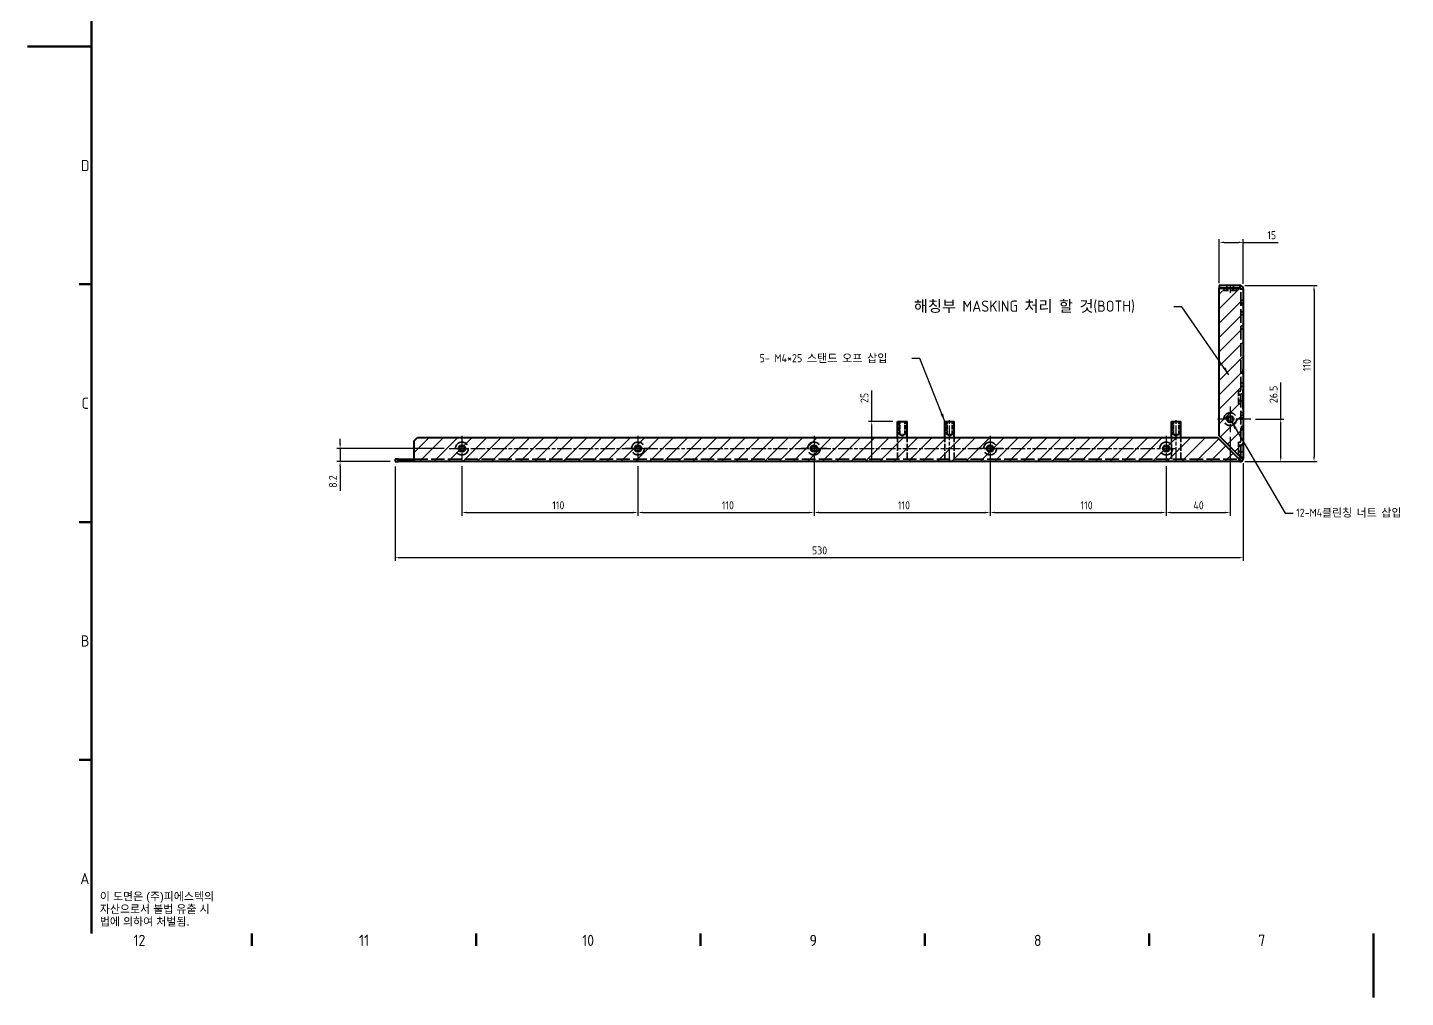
# Model space of a CAD drawing. Header units: millimetres. Extents: x 0 to 1682, y 0 to 1188.
# Drawn here: x 0 to 861, y 0 to 606 of the extents above; entities that cross this region are included whole.
import ezdxf

# ---------------------------------------------------------------- set-up
doc = ezdxf.new("R2010")
doc.units = ezdxf.units.MM
doc.header["$LTSCALE"] = 2
doc.linetypes.add('CHAIN', pattern=[0.3543, 0.2362, -0.0295, 0.0591, -0.0295])
doc.linetypes.add('DASHED', pattern=[0.2067, 0.1654, -0.0413])
doc.layers.get('0').update_dxf_attribs({"color": 3, "lineweight": 25})
for name, color, linetype, lineweight in [('가려진 것(ISO)', 2, 'DASHED', 35), ('가시적인 것(ISO)', 3, 'Continuous', 40), ('가시적인 좁은 것(ISO)', 3, 'Continuous', 35), ('경계(ISO)', 7, 'Continuous', 50), ('기호(ISO)', 5, 'Continuous', 25), ('중심 표식(ISO)', 1, 'Continuous', 25), ('중심선(ISO)', 1, 'Continuous', 25), ('치수(ISO)', 2, 'Continuous', 25), ('해치(ISO)', 7, 'Continuous', 18)]:
    doc.layers.add(name, color=color, linetype=linetype, lineweight=lineweight)
doc.styles.add('문자 텍스트_PSTEK_POSCO', font='isocp.shx')
doc.styles.add('치수 텍스트_PSTEK_POSCO', font='isocp.shx')
doc.dimstyles.new('치수_PSTEK_POSCO', dxfattribs={"dimscale": 2, "dimtxt": 2.5, "dimasz": 1.5, "dimexe": 1, "dimexo": 1.5, "dimgap": 1, "dimtad": 1, "dimrnd": 1e-08, "dimdsep": 46, "dimtxsty": '치수 텍스트_PSTEK_POSCO', "dimcen": 0.09, "dimdle": 10, "dimclrd": 7, "dimclre": 7, "dimclrt": 2, "dimadec": 1, "dimazin": 2, "dimtfac": 1, "dimtmove": 0, "dimatfit": 3, "dimfxl": 0, "dimtolj": 1, "dimlwd": -1, "dimlwe": -1, "dimarcsym": 0})
doc.dimstyles.new('치수_PSTEK_POSCO$7', dxfattribs={"dimscale": 2, "dimtxt": 2.5, "dimasz": 2.5, "dimexe": 1, "dimexo": 1.5, "dimgap": 1, "dimtad": 1, "dimrnd": 1e-08, "dimdsep": 46, "dimtxsty": '치수 텍스트_PSTEK_POSCO', "dimcen": 0.09, "dimdle": 10, "dimclrd": 7, "dimclre": 7, "dimclrt": 2, "dimadec": 1, "dimazin": 2, "dimtfac": 1, "dimtmove": 0, "dimatfit": 3, "dimfxl": 0, "dimtolj": 1, "dimlwd": -1, "dimlwe": -1, "dimarcsym": 0})
pattern_1 = [(45, (0, 0), (-4.49013, 4.49013), [])]

# ---------------------------------------------------------------- blocks, each defined once
blk = doc.blocks.new('경계 Default Border')
at = {"layer": '경계(ISO)'}
for p, q in [((20, 222.75), (16.1, 222.75)), ((20, 148.5), (16.1, 148.5)), ((20, 74.25), (16.1, 74.25)), ((70.08, 20), (70.08, 16.1)), ((140.17, 20), (140.17, 16.1)), ((210.25, 20), (210.25, 16.1)), ((280.33, 20), (280.33, 16.1)), ((350.42, 20), (350.42, 16.1))]:
    blk.add_line(p, q, dxfattribs=at)
at = {"layer": '경계(ISO)', "flags": 128}
for points in [[(20, 20), (20, 574)], [(0, 297), (20, 297)], [(420.5, 0), (420.5, 20)]]:
    blk.add_lwpolyline(points, dxfattribs=at)
at = {"layer": '경계(ISO)', "color": 2, "char_height": 3.5, "attachment_point": 7, "style": '문자 텍스트_PSTEK_POSCO'}
for s, insert in [('D', (16.66, 258.09)), ('C', (16.85, 183.84)), ('B', (16.66, 109.59)), ('A', (16.47, 35.37)), ('12', (33.08, 16.07)), ('11', (103.55, 16.1)), ('10', (173.25, 16.07)), ('9', (244.29, 16.07)), ('8', (314.38, 16.07)), ('7', (384.46, 16.09))]:
    blk.add_mtext(s, dxfattribs=dict(at, insert=insert))
blk = doc.blocks.new('*D23')
at = {"layer": 'Defpoints', "color": 0}
for p in [(759.58, 336.73), (229.58, 334.73), (759.58, 274.73)]:
    blk.add_point(p, dxfattribs=at)
at = {"layer": '치수(ISO)', "color": 7}
for p, q in [((229.58, 331.73), (229.58, 272.73)), ((759.58, 333.73), (759.58, 272.73)), ((232.58, 274.73), (756.58, 274.73))]:
    blk.add_line(p, q, dxfattribs=at)
for points in [[(232.58, 275.23), (232.58, 274.23), (229.58, 274.73)], [(756.58, 275.23), (756.58, 274.23), (759.58, 274.73)]]:
    blk.add_solid(points, dxfattribs=at)
at = {"layer": '치수(ISO)', "color": 2, "insert": (490.07, 279.23), "char_height": 5, "attachment_point": 4, "style": '치수 텍스트_PSTEK_POSCO'}
blk.add_mtext('\\A1;530', dxfattribs=at)
blk = doc.blocks.new('*D24')
at = {"layer": 'Defpoints', "color": 0}
for p in [(751.38, 353.23), (711.38, 334.93), (751.38, 302.93)]:
    blk.add_point(p, dxfattribs=at)
at = {"layer": '치수(ISO)', "color": 7}
for p, q in [((751.38, 350.23), (751.38, 300.93)), ((711.38, 331.93), (711.38, 300.93)), ((714.38, 302.93), (748.38, 302.93))]:
    blk.add_line(p, q, dxfattribs=at)
for points in [[(714.38, 303.43), (714.38, 302.43), (711.38, 302.93)], [(748.38, 303.43), (748.38, 302.43), (751.38, 302.93)]]:
    blk.add_solid(points, dxfattribs=at)
at = {"layer": '치수(ISO)', "color": 2, "insert": (728.39, 307.43), "char_height": 5, "attachment_point": 4, "style": '치수 텍스트_PSTEK_POSCO'}
blk.add_mtext('\\A1;40', dxfattribs=at)
blk = doc.blocks.new('*D25')
at = {"layer": 'Defpoints', "color": 0}
for p in [(757.58, 444.73), (757.58, 334.73), (803.78, 334.73)]:
    blk.add_point(p, dxfattribs=at)
at = {"layer": '치수(ISO)', "color": 7}
for p, q in [((760.58, 444.73), (805.78, 444.73)), ((803.78, 441.73), (803.78, 337.73)), ((760.58, 334.73), (805.78, 334.73))]:
    blk.add_line(p, q, dxfattribs=at)
for points in [[(803.28, 441.73), (804.28, 441.73), (803.78, 444.73)], [(803.28, 337.73), (804.28, 337.73), (803.78, 334.73)]]:
    blk.add_solid(points, dxfattribs=at)
at = {"layer": '치수(ISO)', "color": 2, "insert": (799.28, 391.22), "char_height": 5, "attachment_point": 4, "rotation": 90, "style": '치수 텍스트_PSTEK_POSCO'}
blk.add_mtext('\\A1;110', dxfattribs=at)
blk = doc.blocks.new('*D26')
at = {"layer": 'Defpoints', "color": 0}
for p in [(764.2, 361.23), (757.58, 334.73), (782.95, 334.73)]:
    blk.add_point(p, dxfattribs=at)
at = {"layer": '치수(ISO)', "color": 7}
for p, q in [((782.95, 361.23), (782.95, 384.09)), ((767.2, 361.23), (784.95, 361.23)), ((782.95, 337.73), (782.95, 358.23)), ((760.58, 334.73), (784.95, 334.73))]:
    blk.add_line(p, q, dxfattribs=at)
for points in [[(782.45, 358.23), (783.45, 358.23), (782.95, 361.23)], [(782.45, 337.73), (783.45, 337.73), (782.95, 334.73)]]:
    blk.add_solid(points, dxfattribs=at)
at = {"layer": '치수(ISO)', "color": 2, "insert": (778.45, 371.26), "char_height": 5, "attachment_point": 4, "rotation": 90, "style": '치수 텍스트_PSTEK_POSCO'}
blk.add_mtext('\\A1;26.5', dxfattribs=at)
blk = doc.blocks.new('*D27')
at = {"layer": 'Defpoints', "color": 0}
for p in [(263.38, 342.93), (195.28, 334.73), (229.58, 334.73)]:
    blk.add_point(p, dxfattribs=at)
at = {"layer": '치수(ISO)', "color": 7}
for p, q in [((195.28, 345.93), (195.28, 348.93)), ((260.38, 342.93), (193.28, 342.93)), ((195.28, 342.93), (195.28, 334.73)), ((226.58, 334.73), (193.28, 334.73)), ((195.28, 331.73), (195.28, 316.38))]:
    blk.add_line(p, q, dxfattribs=at)
for points in [[(194.78, 345.93), (195.78, 345.93), (195.28, 342.93)], [(194.78, 331.73), (195.78, 331.73), (195.28, 334.73)]]:
    blk.add_solid(points, dxfattribs=at)
at = {"layer": '치수(ISO)', "color": 2, "insert": (190.78, 318.38), "char_height": 5, "attachment_point": 4, "rotation": 90, "style": '치수 텍스트_PSTEK_POSCO'}
blk.add_mtext('\\A1;8.2', dxfattribs=at)
blk = doc.blocks.new('*D28')
at = {"layer": 'Defpoints', "color": 0}
for p in [(759.58, 471.69), (744.58, 443.13), (759.58, 442.73)]:
    blk.add_point(p, dxfattribs=at)
at = {"layer": '치수(ISO)', "color": 7}
for p, q in [((744.58, 446.13), (744.58, 473.69)), ((759.58, 445.73), (759.58, 473.69)), ((747.58, 471.69), (756.58, 471.69)), ((759.58, 471.69), (781.3, 471.69))]:
    blk.add_line(p, q, dxfattribs=at)
for points in [[(747.58, 472.19), (747.58, 471.19), (744.58, 471.69)], [(756.58, 472.19), (756.58, 471.19), (759.58, 471.69)]]:
    blk.add_solid(points, dxfattribs=at)
at = {"layer": '치수(ISO)', "color": 2, "insert": (774.59, 476.19), "char_height": 5, "attachment_point": 4, "style": '치수 텍스트_PSTEK_POSCO'}
blk.add_mtext('\\A1;15', dxfattribs=at)
blk = doc.blocks.new('*D49')
at = {"layer": 'Defpoints', "color": 0}
for p in [(271.38, 334.93), (381.38, 334.93), (381.38, 302.93)]:
    blk.add_point(p, dxfattribs=at)
at = {"layer": '치수(ISO)', "color": 7}
for p, q in [((271.38, 331.93), (271.38, 300.93)), ((381.38, 331.93), (381.38, 300.93)), ((274.38, 302.93), (378.38, 302.93))]:
    blk.add_line(p, q, dxfattribs=at)
for points in [[(274.38, 303.43), (274.38, 302.43), (271.38, 302.93)], [(378.38, 303.43), (378.38, 302.43), (381.38, 302.93)]]:
    blk.add_solid(points, dxfattribs=at)
at = {"layer": '치수(ISO)', "color": 2, "insert": (327.85, 307.43), "char_height": 5, "attachment_point": 4, "style": '치수 텍스트_PSTEK_POSCO'}
blk.add_mtext('\\A1;110', dxfattribs=at)
blk = doc.blocks.new('*D50')
at = {"layer": 'Defpoints', "color": 0}
for p in [(491.38, 338.93), (381.38, 334.93), (491.38, 302.93)]:
    blk.add_point(p, dxfattribs=at)
at = {"layer": '치수(ISO)', "color": 7}
for p, q in [((491.38, 335.93), (491.38, 300.93)), ((381.38, 331.93), (381.38, 300.93)), ((384.38, 302.93), (488.38, 302.93))]:
    blk.add_line(p, q, dxfattribs=at)
for points in [[(384.38, 303.43), (384.38, 302.43), (381.38, 302.93)], [(488.38, 303.43), (488.38, 302.43), (491.38, 302.93)]]:
    blk.add_solid(points, dxfattribs=at)
at = {"layer": '치수(ISO)', "color": 2, "insert": (433.77, 307.43), "char_height": 5, "attachment_point": 4, "style": '치수 텍스트_PSTEK_POSCO'}
blk.add_mtext('\\A1;110', dxfattribs=at)
blk = doc.blocks.new('*D51')
at = {"layer": 'Defpoints', "color": 0}
for p in [(601.38, 334.93), (711.38, 334.93), (711.38, 302.93)]:
    blk.add_point(p, dxfattribs=at)
at = {"layer": '치수(ISO)', "color": 7}
for p, q in [((601.38, 331.93), (601.38, 300.93)), ((711.38, 331.93), (711.38, 300.93)), ((604.38, 302.93), (708.38, 302.93))]:
    blk.add_line(p, q, dxfattribs=at)
for points in [[(604.38, 303.43), (604.38, 302.43), (601.38, 302.93)], [(708.38, 303.43), (708.38, 302.43), (711.38, 302.93)]]:
    blk.add_solid(points, dxfattribs=at)
at = {"layer": '치수(ISO)', "color": 2, "insert": (657.89, 307.43), "char_height": 5, "attachment_point": 4, "style": '치수 텍스트_PSTEK_POSCO'}
blk.add_mtext('\\A1;110', dxfattribs=at)
blk = doc.blocks.new('*D53')
at = {"layer": 'Defpoints', "color": 0}
for p in [(491.38, 342.93), (601.38, 342.93), (601.38, 302.93)]:
    blk.add_point(p, dxfattribs=at)
at = {"layer": '치수(ISO)', "color": 7}
for p, q in [((491.38, 339.93), (491.38, 300.93)), ((601.38, 339.93), (601.38, 300.93)), ((494.38, 302.93), (598.38, 302.93))]:
    blk.add_line(p, q, dxfattribs=at)
for points in [[(494.38, 303.43), (494.38, 302.43), (491.38, 302.93)], [(598.38, 303.43), (598.38, 302.43), (601.38, 302.93)]]:
    blk.add_solid(points, dxfattribs=at)
at = {"layer": '치수(ISO)', "color": 2, "insert": (543.77, 307.43), "char_height": 5, "attachment_point": 4, "style": '치수 텍스트_PSTEK_POSCO'}
blk.add_mtext('\\A1;110', dxfattribs=at)
blk = doc.blocks.new('*D56')
at = {"layer": 'Defpoints', "color": 0}
for p in [(527.4, 359.73), (543.63, 359.73), (531.83, 334.73)]:
    blk.add_point(p, dxfattribs=at)
at = {"layer": '치수(ISO)', "color": 7}
for p, q in [((527.4, 359.73), (527.4, 379.16)), ((540.63, 359.73), (525.4, 359.73)), ((527.4, 337.73), (527.4, 356.73))]:
    blk.add_line(p, q, dxfattribs=at)
for points in [[(526.9, 356.73), (527.9, 356.73), (527.4, 359.73)], [(526.9, 337.73), (527.9, 337.73), (527.4, 334.73)]]:
    blk.add_solid(points, dxfattribs=at)
at = {"layer": '치수(ISO)', "color": 2, "insert": (522.89, 371.33), "char_height": 5, "attachment_point": 4, "rotation": 90, "style": '치수 텍스트_PSTEK_POSCO'}
blk.add_mtext('\\A1;25', dxfattribs=at)

msp = doc.modelspace()

# ---------------------------------------------------------------- hatches: boundary and pattern name
at = {"layer": '해치(ISO)'}
h = msp.add_hatch(dxfattribs=at)
h.set_pattern_fill('ANSI31', color=1, scale=50.8, style=0)
h.set_pattern_definition(pattern_1)
edge = h.paths.add_edge_path()
edge.add_line((759.575, 336.725), (759.575, 442.725))
edge.add_line((759.575, 442.725), (757.575, 442.725))
edge.add_line((757.575, 442.725), (757.575, 443.125))
edge.add_line((757.575, 443.125), (744.575, 443.125))
edge.add_line((744.575, 443.125), (744.575, 350.786))
edge.add_line((744.575, 350.786), (757.575, 337.786))
edge.add_spline(control_points=[(757.575, 337.786), (757.837, 337.698), (758.1, 337.609), (758.342, 337.52), (759.067, 337.255), (759.575, 336.99), (759.575, 336.725)], knot_values=[0, 0, 0, 0, 0.3933433, 0.3933433, 0.3933433, 1.5707963, 1.5707963, 1.5707963, 1.5707963], degree=3, periodic=0)
h = msp.add_hatch(dxfattribs=at)
h.set_pattern_fill('ANSI31', color=1, scale=50.8, style=0)
h.set_pattern_definition(pattern_1)
edge = h.paths.add_edge_path()
edge.add_line((241.575, 347.725), (241.575, 334.725))
edge.add_line((241.575, 334.725), (757.575, 334.725))
edge.add_line((757.575, 334.725), (757.575, 336.225))
edge.add_spline(control_points=[(757.575, 336.225), (757.222, 336.225), (756.868, 336.464), (756.515, 336.725)], knot_values=[0, 0, 0, 0, 1.5707963, 1.5707963, 1.5707963, 1.5707963], degree=3, periodic=0)
edge.add_line((756.515, 336.725), (743.515, 349.725))
edge.add_line((743.515, 349.725), (243.575, 349.725))
edge.add_line((243.575, 349.725), (241.575, 347.725))

# ---------------------------------------------------------------- linework, layer by layer
at = {"layer": '가려진 것(ISO)', "ltscale": 1.333188}
for p, q in [((747.375, 443.125), (747.375, 441.725)), ((755.375, 443.125), (755.375, 441.725))]:
    msp.add_line(p, q, dxfattribs=at)
at = {"layer": '가려진 것(ISO)', "ltscale": 11.967462}
for p, q in [((755.375, 441.725), (747.375, 441.725)), ((756.575, 370.725), (756.575, 378.725)), ((756.575, 338.925), (756.575, 346.925))]:
    msp.add_line(p, q, dxfattribs=at)
at = {"layer": '가려진 것(ISO)', "ltscale": 1.428422}
for p, q in [((749.225, 443.225), (749.225, 444.725)), ((749.375, 443.225), (749.375, 441.725)), ((749.754, 443.225), (749.754, 441.725)), ((752.996, 443.225), (752.996, 441.725)), ((753.375, 441.725), (753.375, 443.225)), ((753.525, 443.225), (753.525, 444.725)), ((758.075, 433.725), (759.575, 433.725)), ((758.075, 432.725), (759.575, 432.725)), ((758.075, 428.225), (759.575, 428.225)), ((759.575, 419.475), (758.075, 419.475)), ((759.575, 389.975), (758.075, 389.975)), ((758.075, 383.975), (759.575, 383.975)), ((758.075, 378.725), (756.575, 378.725)), ((758.075, 376.725), (756.575, 376.725)), ((758.075, 376.346), (756.575, 376.346)), ((758.075, 373.104), (756.575, 373.104)), ((756.575, 372.725), (758.075, 372.725)), ((758.075, 370.725), (756.575, 370.725)), ((758.075, 376.975), (759.575, 376.975)), ((758.075, 372.475), (759.575, 372.475)), ((758.075, 365.475), (759.575, 365.475)), ((758.075, 361.975), (759.575, 361.975)), ((758.075, 361.225), (759.575, 361.225)), ((758.075, 356.725), (759.575, 356.725)), ((758.075, 355.725), (759.575, 355.725)), ((758.075, 355.475), (759.575, 355.475)), ((758.075, 346.925), (756.575, 346.925)), ((758.075, 344.925), (756.575, 344.925)), ((758.075, 344.546), (756.575, 344.546)), ((758.075, 345.025), (759.575, 345.025)), ((758.075, 341.304), (756.575, 341.304)), ((756.575, 340.925), (758.075, 340.925)), ((758.075, 338.925), (756.575, 338.925)), ((758.075, 340.825), (759.575, 340.825))]:
    msp.add_line(p, q, dxfattribs=at)
at = {"layer": '가려진 것(ISO)', "ltscale": 25.641026}
msp.add_line((758.075, 336.725), (758.075, 442.725), dxfattribs=at)
at = {"layer": '가려진 것(ISO)', "ltscale": 0.009423}
for p, q in [((759.575, 392.577), (759.585, 392.577)), ((759.575, 392.575), (759.585, 392.575)), ((759.575, 392.516), (759.585, 392.516)), ((759.575, 392.414), (759.585, 392.414)), ((759.575, 392.387), (759.585, 392.387)), ((759.575, 392.208), (759.585, 392.208)), ((759.575, 392.023), (759.585, 392.023)), ((759.575, 392.001), (759.585, 392.001)), ((759.575, 391.899), (759.585, 391.899)), ((759.575, 391.843), (759.585, 391.843)), ((759.575, 391.84), (759.585, 391.84)), ((759.575, 391.734), (759.585, 391.734)), ((759.575, 391.731), (759.585, 391.731)), ((759.575, 391.658), (759.585, 391.658)), ((759.575, 391.617), (759.585, 391.617)), ((759.575, 391.345), (759.585, 391.345)), ((759.575, 391.335), (759.585, 391.335)), ((759.575, 391.184), (759.585, 391.184)), ((759.575, 391.055), (759.585, 391.055)), ((759.575, 391.002), (759.585, 391.002)), ((759.575, 390.576), (759.585, 390.576)), ((759.575, 390.481), (759.585, 390.481)), ((759.575, 390.423), (759.585, 390.423)), ((759.575, 390.236), (759.585, 390.236)), ((759.575, 390.139), (759.585, 390.139)), ((759.575, 390.107), (759.585, 390.107)), ((759.575, 390.083), (759.585, 390.083)), ((759.575, 390.007), (759.585, 390.007)), ((759.575, 390.005), (759.585, 390.005)), ((759.575, 389.961), (759.585, 389.961)), ((759.575, 389.947), (759.585, 389.947)), ((759.575, 389.828), (759.585, 389.828)), ((759.575, 389.757), (759.585, 389.757)), ((759.575, 389.631), (759.585, 389.631)), ((759.575, 389.623), (759.585, 389.623)), ((759.575, 389.456), (759.585, 389.456)), ((759.575, 389.453), (759.585, 389.453)), ((759.575, 379.425), (759.585, 379.425)), ((759.575, 377.375), (759.585, 377.375)), ((759.575, 374.075), (759.585, 374.075)), ((759.575, 373.375), (759.585, 373.375)), ((759.575, 372.575), (759.585, 372.575)), ((759.575, 371.875), (759.585, 371.875)), ((759.575, 371.075), (759.585, 371.075)), ((759.575, 370.375), (759.585, 370.375)), ((759.575, 368.025), (759.585, 368.025))]:
    msp.add_line(p, q, dxfattribs=at)
at = {"layer": '가려진 것(ISO)', "ltscale": 7.618686}
for p, q in [((544.575, 359.725), (544.575, 351.725)), ((544.954, 351.725), (544.954, 359.725)), ((548.196, 351.725), (548.196, 359.725)), ((548.575, 351.725), (548.575, 359.725)), ((574.075, 359.725), (574.075, 351.725)), ((574.454, 351.725), (574.454, 359.725)), ((577.696, 351.725), (577.696, 359.725)), ((578.075, 351.725), (578.075, 359.725)), ((715.575, 359.725), (715.575, 351.725)), ((715.954, 351.725), (715.954, 359.725)), ((719.196, 351.725), (719.196, 359.725)), ((719.575, 351.725), (719.575, 359.725))]:
    msp.add_line(p, q, dxfattribs=at)
at = {"layer": '가려진 것(ISO)', "ltscale": 12.856602}
for p, q in [((543.625, 336.225), (543.625, 349.725)), ((549.525, 336.225), (549.525, 349.725)), ((573.125, 336.225), (573.125, 349.725)), ((579.025, 336.225), (579.025, 349.725)), ((714.625, 336.225), (714.625, 349.725)), ((720.525, 336.225), (720.525, 349.725))]:
    msp.add_line(p, q, dxfattribs=at)
at = {"layer": '가려진 것(ISO)', "ltscale": 5.983681}
for p, q in [((548.575, 351.725), (544.575, 351.725)), ((578.075, 351.725), (574.075, 351.725)), ((719.575, 351.725), (715.575, 351.725))]:
    msp.add_line(p, q, dxfattribs=at)
at = {"layer": '가려진 것(ISO)', "ltscale": 1.800898}
for p, q in [((546.575, 350.751), (544.954, 351.725)), ((546.575, 350.751), (548.196, 351.725)), ((576.075, 350.751), (574.454, 351.725)), ((576.075, 350.751), (577.696, 351.725)), ((717.575, 350.751), (715.954, 351.725)), ((717.575, 350.751), (719.196, 351.725))]:
    msp.add_line(p, q, dxfattribs=at)
at = {"layer": '가려진 것(ISO)', "ltscale": 1.548747}
for p, q in [((232.325, 335.875), (231.175, 334.725)), ((236.825, 335.875), (237.975, 334.725))]:
    msp.add_line(p, q, dxfattribs=at)
at = {"layer": '가려진 것(ISO)', "ltscale": 0.333222}
for p, q in [((232.325, 336.225), (232.325, 335.875)), ((236.825, 336.225), (236.825, 335.875))]:
    msp.add_line(p, q, dxfattribs=at)
at = {"layer": '가려진 것(ISO)', "ltscale": 6.731654}
msp.add_line((232.325, 335.875), (236.825, 335.875), dxfattribs=at)
at = {"layer": '가려진 것(ISO)', "ltscale": 25.473179}
msp.add_line((241.575, 336.225), (757.575, 336.225), dxfattribs=at)
at = {"layer": '가려진 것(ISO)', "ltscale": 30.397606}
for centre in [(751.375, 361.225), (271.375, 342.925), (381.375, 342.925), (491.375, 342.925), (601.375, 342.925), (711.375, 342.925)]:
    msp.add_circle(centre, 4, dxfattribs=at)
at = {"layer": '가시적인 것(ISO)'}
for p, q in [((744.575, 444.725), (744.575, 443.225)), ((757.575, 444.725), (744.575, 444.725)), ((744.575, 443.225), (757.575, 443.225)), ((744.575, 350.786), (744.575, 443.125)), ((744.575, 443.125), (757.575, 443.125)), ((747.375, 443.225), (747.375, 443.125)), ((755.375, 443.225), (755.375, 443.125)), ((757.575, 443.225), (757.575, 444.725)), ((757.575, 442.725), (757.575, 443.125)), ((757.575, 442.725), (759.575, 442.725)), ((759.575, 442.725), (759.575, 336.725)), ((759.575, 392.725), (759.585, 392.725)), ((759.575, 392.58), (759.585, 392.58)), ((759.575, 392.524), (759.585, 392.524)), ((759.575, 392.115), (759.585, 392.115)), ((759.575, 391.627), (759.585, 391.627)), ((759.575, 390.039), (759.585, 390.039)), ((759.575, 389.516), (759.585, 389.516)), ((759.575, 389.261), (759.585, 389.261)), ((759.585, 392.58), (759.585, 392.725)), ((759.585, 391.627), (759.585, 392.115)), ((759.585, 390.039), (759.585, 391.627)), ((759.585, 389.516), (759.585, 390.039)), ((759.585, 389.261), (759.585, 389.516)), ((759.575, 379.725), (759.585, 379.725)), ((759.585, 367.725), (759.585, 379.725)), ((759.575, 367.725), (759.585, 367.725)), ((543.625, 359.725), (549.525, 359.725)), ((543.625, 349.725), (543.625, 359.725)), ((549.525, 349.725), (549.525, 359.725)), ((573.125, 359.725), (579.025, 359.725)), ((573.125, 349.725), (573.125, 359.725)), ((579.025, 349.725), (579.025, 359.725)), ((714.625, 359.725), (720.525, 359.725)), ((714.625, 349.725), (714.625, 359.725)), ((720.525, 349.725), (720.525, 359.725)), ((241.575, 347.725), (243.575, 349.725)), ((241.575, 336.725), (241.575, 347.725)), ((243.575, 349.725), (743.515, 349.725)), ((743.515, 349.725), (756.515, 336.725)), ((757.575, 337.786), (744.575, 350.786)), ((231.575, 336.225), (229.575, 336.225)), ((229.575, 336.225), (229.575, 334.725)), ((231.575, 334.725), (231.575, 336.225)), ((231.575, 336.225), (239.575, 336.225)), ((239.575, 336.225), (241.575, 336.225)), ((239.575, 334.725), (239.575, 336.225)), ((241.575, 336.725), (241.575, 334.725)), ((229.575, 334.725), (231.575, 334.725)), ((239.575, 334.725), (231.575, 334.725)), ((241.575, 334.725), (239.575, 334.725)), ((757.575, 334.725), (241.575, 334.725))]:
    msp.add_line(p, q, dxfattribs=at)
for centre, radius in [((751.375, 361.225), 2.1), ((751.375, 361.225), 1.621), ((271.375, 342.925), 2.1), ((271.375, 342.925), 1.621), ((381.375, 342.925), 2.1), ((381.375, 342.925), 1.621), ((491.375, 342.925), 2.1), ((491.375, 342.925), 1.621), ((601.375, 342.925), 2.1), ((601.375, 342.925), 1.621), ((711.375, 342.925), 2.1), ((711.375, 342.925), 1.621)]:
    msp.add_circle(centre, radius, dxfattribs=at)
for centre, radius, start, end in [((757.575, 442.725), 2, 75.522488, 90), ((757.575, 442.725), 0.5, 0, 90), ((757.575, 442.725), 2, 0, 75.522488), ((757.575, 336.725), 0.5, 270, 0), ((757.575, 336.725), 2, 270, 0)]:
    msp.add_arc(centre, radius, start, end, dxfattribs=at)
for points, degree in [([(759.585, 392.524), (759.585, 392.557), (759.585, 392.58)], 2), ([(759.585, 392.191), (759.585, 392.239), (759.585, 392.402), (759.585, 392.524)], 2), ([(759.585, 392.115), (759.585, 392.13), (759.585, 392.152), (759.585, 392.191)], 2), ([(757.575, 336.225), (757.222, 336.225), (756.868, 336.464), (756.515, 336.725)], 3), ([(758.075, 336.725), (758.075, 337.079), (757.837, 337.433), (757.575, 337.786)], 3), ([(757.575, 336.225), (757.575, 335.725), (757.575, 335.225), (757.575, 334.725)], 3), ([(759.575, 336.725), (759.075, 336.725), (758.575, 336.725), (758.075, 336.725)], 3), ([(757.405, 334.789), (757.461, 334.747), (757.518, 334.725), (757.575, 334.725)], 3)]:
    msp.add_open_spline(points, degree=degree, dxfattribs=at)
for points, knots in [([(756.515, 336.725), (756.779, 335.943), (757.043, 335.183), (757.307, 334.881), (757.34, 334.844), (757.372, 334.813), (757.405, 334.789)], [0, 0, 0, 0, 1.1738524, 1.1738524, 1.1738524, 1.3181161, 1.3181161, 1.3181161, 1.3181161]), ([(759.575, 336.725), (759.575, 336.99), (759.067, 337.255), (758.342, 337.52), (758.1, 337.609), (757.837, 337.698), (757.575, 337.786)], [0, 0, 0, 0, 1.1774531, 1.1774531, 1.1774531, 1.5707963, 1.5707963, 1.5707963, 1.5707963])]:
    msp.add_open_spline(points, degree=3, knots=knots, dxfattribs=at)
at = {"layer": '가시적인 좁은 것(ISO)'}
for centre in [(751.375, 361.225), (271.375, 342.925), (381.375, 342.925), (491.375, 342.925), (601.375, 342.925), (711.375, 342.925)]:
    msp.add_arc(centre, 2, 280, 190, dxfattribs=at)
at = {"layer": '중심 표식(ISO)', "linetype": 'CHAIN', "ltscale": 8.88956}
for p, q in [((751.375, 369.225), (751.375, 353.225)), ((271.375, 350.925), (271.375, 334.925)), ((381.375, 350.925), (381.375, 334.925)), ((491.375, 350.925), (491.375, 334.925)), ((601.375, 350.925), (601.375, 334.925)), ((711.375, 350.925), (711.375, 334.925)), ((389.375, 342.925), (373.375, 342.925)), ((499.375, 342.925), (483.375, 342.925)), ((609.375, 342.925), (593.375, 342.925))]:
    msp.add_line(p, q, dxfattribs=at)
at = {"layer": '중심 표식(ISO)', "linetype": 'CHAIN', "ltscale": 19.051651}
msp.add_line((764.199, 361.225), (743.375, 361.225), dxfattribs=at)
at = {"layer": '중심선(ISO)', "linetype": 'CHAIN', "ltscale": 2.500117}
msp.add_line((751.375, 444.725), (751.375, 440.225), dxfattribs=at)
at = {"layer": '중심선(ISO)', "linetype": 'CHAIN', "ltscale": 19.051651}
for p, q in [((576.075, 334.725), (576.075, 361.225)), ((717.575, 334.725), (717.575, 361.225)), ((263.375, 342.925), (719.375, 342.925))]:
    msp.add_line(p, q, dxfattribs=at)

# ---------------------------------------------------------------- block references
at = {"xscale": 2, "yscale": 2, "zscale": 2}
msp.add_blockref('경계 Default Border', (0, 0), dxfattribs=at)

# ---------------------------------------------------------------- texts
at = {"layer": '기호(ISO)', "color": 2, "attachment_point": 4, "style": '치수 텍스트_PSTEK_POSCO'}
for s, insert, char_height, width in [('{\\fISOCP|b0|i0;\\H7.0000;해칭부 MASKING 처리 할 것(BOTH)}', (553.718, 431.477), 7, 160.42431), ('{\\fisocp|b0|i0;\\H5.0722;5- M4*25 스탠드 오프 삽입}', (457.304, 399.11), 5.0722, 93.14348)]:
    msp.add_mtext(s, dxfattribs=dict(at, insert=insert, char_height=char_height, width=width))
at = {"layer": '기호(ISO)', "color": 2, "char_height": 5, "attachment_point": 4}
for s, insert, width, line_spacing_factor, style in [('{12-M4클린칭 너트 삽입}', (792.631, 302.529), 79.25912, 0.4375, '치수 텍스트_PSTEK_POSCO'), ('{\\fArial|b0|i0;\\H5.0000;이 도면은 (주)피에스텍의\\P자산으로서 불법 유출 시 \\P법에 의하여 처벌됨.}', (45.181, 54.963), 78.61221, 0.944221, '문자 텍스트_PSTEK_POSCO')]:
    msp.add_mtext(s, dxfattribs=dict(at, insert=insert, width=width, line_spacing_factor=line_spacing_factor, style=style))

# ---------------------------------------------------------------- dimensions: what is measured, and where the dimension line sits
at = {"layer": '치수(ISO)', "color": 7}
dim = msp.add_linear_dim(base=(759.575, 471.694), p1=(744.575, 443.125), p2=(759.575, 442.725), dimstyle='치수_PSTEK_POSCO', override={"dimdec": 2, "dimtp": 0, "dimtm": 0, "dimtdec": 2, "dimtofl": 0, "dimatfit": 2}, dxfattribs=at)
dim.commit()
dim.dimension.update_dxf_attribs({"geometry": '*D28', "text_midpoint": (776.946, 471.694), "dimtype": 160})
for base, p1, p2, angle, override, picture, middle in [((803.78, 334.725), (757.575, 444.725), (757.575, 334.725), 90, {"dimdec": 2, "dimtp": 0, "dimtm": 0, "dimtdec": 2, "dimtofl": 0, "dimatfit": 1}, '*D25', (803.78, 394.725)), ((527.395, 359.725), (531.825, 334.725), (543.625, 359.725), 90, {"dimdec": 2, "dimse1": 1, "dimtp": 0, "dimtm": 0, "dimtdec": 2, "dimtofl": 0, "dimatfit": 2}, '*D56', (527.395, 374.243)), ((782.949, 334.725), (764.199, 361.225), (757.575, 334.725), 90, {"dimdec": 2, "dimtp": 0, "dimtm": 0, "dimtdec": 2, "dimtofl": 0, "dimatfit": 2}, '*D26', (782.949, 376.675)), ((751.375, 302.925), (711.375, 334.925), (751.375, 353.225), 180, {"dimdec": 2, "dimtp": 0, "dimtm": 0, "dimtdec": 2, "dimtofl": 0, "dimatfit": 1}, '*D24', (731.395, 302.925)), ((195.281, 334.725), (263.375, 342.925), (229.575, 334.725), 90, {"dimdec": 2, "dimtp": 0, "dimtm": 0, "dimtdec": 2, "dimtofl": 1, "dimatfit": 1}, '*D27', (195.281, 322.029)), ((759.575, 274.725), (229.575, 334.725), (759.575, 336.725), 180, {"dimdec": 2, "dimtp": 0, "dimtm": 0, "dimtdec": 2, "dimtofl": 0, "dimatfit": 1}, '*D23', (494.575, 274.725)), ((491.375, 302.925), (381.375, 334.925), (491.375, 338.925), 180, {"dimdec": 2, "dimtp": 0, "dimtm": 0, "dimtdec": 2, "dimtofl": 0, "dimatfit": 1}, '*D50', (437.275, 302.925)), ((601.375, 302.925), (491.375, 342.925), (601.375, 342.925), 180, {"dimdec": 2, "dimtp": 0, "dimtm": 0, "dimtdec": 2, "dimtofl": 0, "dimatfit": 1}, '*D53', (547.275, 302.925)), ((381.375, 302.925), (271.375, 334.925), (381.375, 334.925), 180, {"dimdec": 2, "dimtp": 0, "dimtm": 0, "dimtdec": 2, "dimtofl": 0, "dimatfit": 1}, '*D49', (331.355, 302.925)), ((711.375, 302.925), (601.375, 334.925), (711.375, 334.925), 180, {"dimdec": 2, "dimtp": 0, "dimtm": 0, "dimtdec": 2, "dimtofl": 0, "dimatfit": 1}, '*D51', (661.395, 302.925))]:
    dim = msp.add_linear_dim(base=base, p1=p1, p2=p2, angle=angle, dimstyle='치수_PSTEK_POSCO', override=override, dxfattribs=at)
    dim.commit()
    dim.dimension.update_dxf_attribs({"geometry": picture, "text_midpoint": middle, "dimtype": 160})

# ---------------------------------------------------------------- leaders
at = {"layer": '기호(ISO)', "color": 7, "annotation_type": 0, "has_hookline": 1}
for points, hookline_direction, text_width in [([(750.612, 389.039), (721.142, 431.477), (716.142, 431.477)], 1, 149.553), ([(573.125, 359.725), (557.448, 399.11), (552.448, 399.11)], 1, 84.668), ([(752.186, 359.822), (785.631, 302.529), (790.631, 302.529)], 0, 68.249)]:
    msp.add_leader(points, dimstyle='치수_PSTEK_POSCO$7', override={"dimtad": 0}, dxfattribs=dict(at, hookline_direction=hookline_direction, text_width=text_width))

doc.saveas('drawing.dxf')
